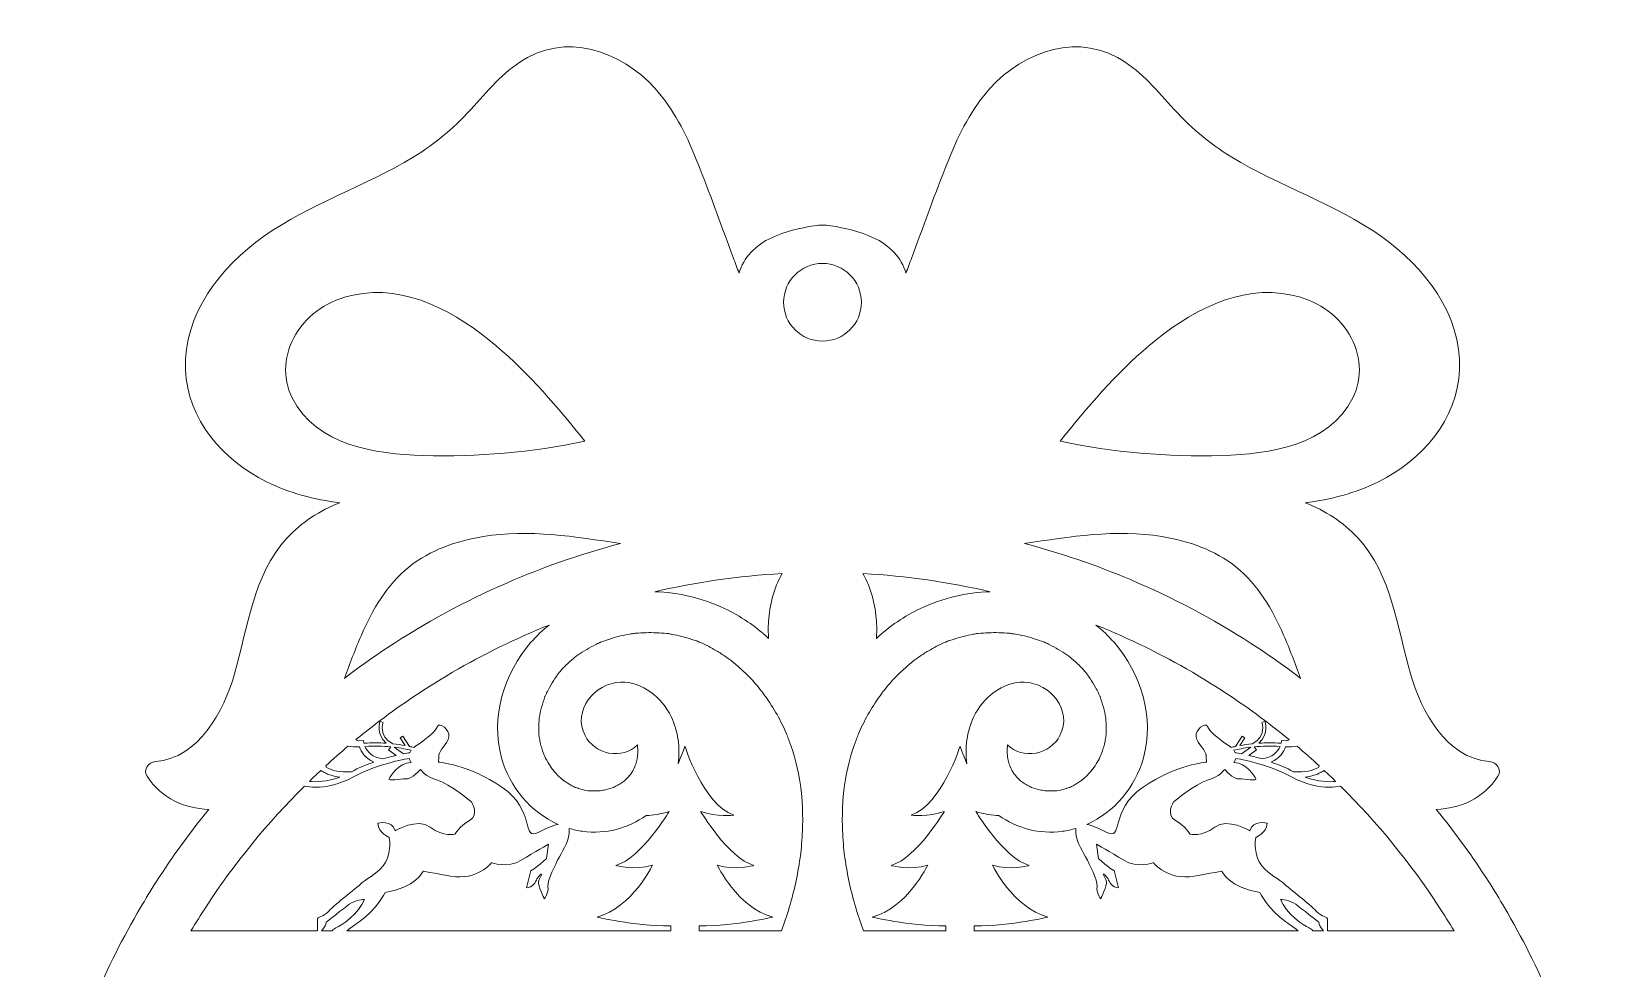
# Model space of a CAD drawing. Extents: x 243 to 397, y -420 to -219.
# Drawn here: x 242.9 to 397.1, y -309.8 to -218.5 of the extents above; entities that cross this region are included whole.
import ezdxf

# ---------------------------------------------------------------- set-up
doc = ezdxf.new("R2010")
doc.units = 0
doc.header["$MEASUREMENT"] = 0
doc.layers.add('Layer 1', color=7, linetype='Continuous', lineweight=0)

msp = doc.modelspace()

# ---------------------------------------------------------------- linework, layer by layer
at = {"layer": 'Layer 1'}
for points, knots in [([(396.81, -336.61), (396.21, -329.21), (394.56, -322), (391.88, -315.09), (391.6, -314.37), (391.31, -313.65), (391.01, -312.94), (389.68, -309.81), (388.16, -306.79), (386.45, -303.88), (385.96, -303.04), (385.45, -302.21), (384.92, -301.38), (383.35, -298.94), (381.64, -296.58), (379.8, -294.32), (382.16, -294.24), (384.4, -293.27), (385.81, -291.09), (386.23, -290.44), (385.67, -289.72), (385, -289.66), (380.75, -289.32), (378.34, -284.75), (377.3, -281.12), (375.98, -276.58), (375.5, -271.52), (372.18, -267.88), (370.73, -266.3), (368.96, -265.2), (367.03, -264.44), (369.5, -264.12), (371.91, -263.52), (374.17, -262.39), (378.37, -260.31), (381.89, -256.32), (382.07, -251.45), (382.28, -246.07), (378.65, -241.46), (374.47, -238.5), (369.95, -235.3), (364.6, -233.61), (359.88, -230.76), (357.62, -229.38), (355.71, -227.71), (353.94, -225.75), (352.39, -224.01), (350.82, -222.17), (348.75, -221.04), (344.11, -218.52), (338.75, -220.9), (335.71, -224.76), (334.02, -226.91), (332.9, -229.39), (331.92, -231.92), (330.81, -234.77), (329.77, -237.66), (328.7, -240.54), (328.51, -241.05), (328.32, -241.56), (328.13, -242.07), (327.72, -240.55), (326.52, -239.31), (324.95, -238.6), (323.65, -238.02), (322.2, -237.65), (320.8, -237.44), (320.54, -237.4), (320.27, -237.38), (320, -237.38), (319.73, -237.38), (319.46, -237.4), (319.2, -237.44), (317.8, -237.65), (316.35, -238.02), (315.05, -238.6), (313.48, -239.31), (312.28, -240.55), (311.87, -242.07), (311.68, -241.56), (311.49, -241.05), (311.3, -240.54), (310.23, -237.66), (309.19, -234.77), (308.08, -231.92), (307.1, -229.39), (305.98, -226.91), (304.29, -224.76), (301.25, -220.9), (295.89, -218.52), (291.25, -221.04), (289.18, -222.17), (287.61, -224.01), (286.06, -225.75), (284.29, -227.71), (282.38, -229.38), (280.12, -230.76), (275.4, -233.61), (270.05, -235.3), (265.53, -238.5), (261.35, -241.46), (257.72, -246.07), (257.93, -251.45), (258.11, -256.32), (261.63, -260.31), (265.83, -262.39), (268.09, -263.52), (270.5, -264.12), (272.97, -264.44), (271.04, -265.2), (269.27, -266.3), (267.82, -267.88), (264.5, -271.52), (264.02, -276.58), (262.71, -281.12), (261.66, -284.75), (259.25, -289.32), (255, -289.66), (254.33, -289.72), (253.77, -290.44), (254.19, -291.09), (255.6, -293.27), (257.84, -294.24), (260.2, -294.32), (258.36, -296.58), (256.65, -298.94), (255.08, -301.38), (254.55, -302.21), (254.04, -303.04), (253.55, -303.88), (251.84, -306.79), (250.32, -309.81), (248.99, -312.94), (248.69, -313.65), (248.4, -314.37), (248.12, -315.09), (245.44, -322), (243.79, -329.21), (243.19, -336.61), (243.02, -338.71), (242.94, -340.82), (242.94, -342.94), (242.94, -352.56), (244.68, -361.92), (248.12, -370.78), (248.4, -371.5), (248.69, -372.22), (248.99, -372.93), (252.87, -382.11), (258.43, -390.35), (265.51, -397.43), (272.58, -404.5), (280.83, -410.06), (290, -413.94), (299.51, -417.96), (309.6, -420), (320, -420), (330.4, -420), (340.49, -417.96), (350, -413.94), (359.17, -410.06), (367.42, -404.5), (374.49, -397.43), (381.57, -390.35), (387.13, -382.11), (391.01, -372.93), (391.31, -372.22), (391.6, -371.5), (391.88, -370.78), (395.32, -361.92), (397.06, -352.56), (397.06, -342.94), (397.06, -340.82), (396.98, -338.71), (396.81, -336.61)], [0, 0, 0, 0, 1, 1, 1, 2, 2, 2, 3, 3, 3, 4, 4, 4, 5, 5, 5, 6, 6, 6, 7, 7, 7, 8, 8, 8, 9, 9, 9, 10, 10, 10, 11, 11, 11, 12, 12, 12, 13, 13, 13, 14, 14, 14, 15, 15, 15, 16, 16, 16, 17, 17, 17, 18, 18, 18, 19, 19, 19, 20, 20, 20, 21, 21, 21, 22, 22, 22, 23, 23, 23, 24, 24, 24, 25, 25, 25, 26, 26, 26, 27, 27, 27, 28, 28, 28, 29, 29, 29, 30, 30, 30, 31, 31, 31, 32, 32, 32, 33, 33, 33, 34, 34, 34, 35, 35, 35, 36, 36, 36, 37, 37, 37, 38, 38, 38, 39, 39, 39, 40, 40, 40, 41, 41, 41, 42, 42, 42, 43, 43, 43, 44, 44, 44, 45, 45, 45, 46, 46, 46, 47, 47, 47, 48, 48, 48, 49, 49, 49, 50, 50, 50, 51, 51, 51, 52, 52, 52, 53, 53, 53, 54, 54, 54, 55, 55, 55, 56, 56, 56, 57, 57, 57, 58, 58, 58, 58]), ([(320, -241.11), (322.09, -241.11), (323.79, -242.81), (323.79, -244.9), (323.79, -246.99), (322.09, -248.68), (320, -248.68), (317.91, -248.68), (316.21, -246.99), (316.21, -244.9), (316.21, -242.81), (317.91, -241.11), (320, -241.11)], [0, 0, 0, 0, 1, 1, 1, 2, 2, 2, 3, 3, 3, 4, 4, 4, 4]), ([(268.33, -254.22), (267.31, -252.22), (267.55, -249.91), (268.68, -248.01), (269.9, -245.96), (271.97, -244.68), (274.27, -244.19), (279.43, -243.08), (284.41, -245.92), (288.2, -249.14), (291.44, -251.88), (294.2, -255.12), (296.84, -258.43), (291.67, -259.52), (286.39, -260), (281.11, -259.83), (276.42, -259.68), (270.7, -258.9), (268.33, -254.22)], [0, 0, 0, 0, 1, 1, 1, 2, 2, 2, 3, 3, 3, 4, 4, 4, 5, 5, 5, 6, 6, 6, 6]), ([(351.8, -249.14), (355.59, -245.92), (360.57, -243.08), (365.73, -244.19), (368.03, -244.68), (370.1, -245.96), (371.32, -248.01), (372.45, -249.91), (372.69, -252.22), (371.67, -254.22), (369.3, -258.9), (363.58, -259.68), (358.89, -259.83), (353.61, -260), (348.33, -259.52), (343.16, -258.43), (345.8, -255.12), (348.56, -251.88), (351.8, -249.14)], [0, 0, 0, 0, 1, 1, 1, 2, 2, 2, 3, 3, 3, 4, 4, 4, 5, 5, 5, 6, 6, 6, 6]), ([(273.42, -281.55), (273.95, -280.12), (274.47, -278.69), (275.07, -277.33), (276.16, -274.84), (277.56, -272.42), (279.7, -270.7), (281.76, -269.04), (284.35, -268.15), (286.94, -267.73), (291.4, -267), (295.88, -267.74), (300.33, -268.41), (296.82, -269.33), (293.37, -270.5), (290, -271.93), (285.9, -273.66), (281.99, -275.73), (278.28, -278.12), (277.35, -278.73), (276.42, -279.35), (275.51, -280), (274.8, -280.5), (274.11, -281.02), (273.42, -281.55)], [0, 0, 0, 0, 1, 1, 1, 2, 2, 2, 3, 3, 3, 4, 4, 4, 5, 5, 5, 6, 6, 6, 7, 7, 7, 8, 8, 8, 8]), ([(364.49, -280), (363.58, -279.35), (362.65, -278.73), (361.72, -278.12), (358.01, -275.73), (354.1, -273.66), (350, -271.93), (346.63, -270.5), (343.18, -269.33), (339.67, -268.41), (344.12, -267.74), (348.6, -267), (353.06, -267.73), (355.65, -268.15), (358.24, -269.04), (360.3, -270.7), (362.44, -272.42), (363.84, -274.84), (364.93, -277.33), (365.53, -278.69), (366.05, -280.12), (366.58, -281.55), (365.89, -281.02), (365.2, -280.5), (364.49, -280)], [0, 0, 0, 0, 1, 1, 1, 2, 2, 2, 3, 3, 3, 4, 4, 4, 5, 5, 5, 6, 6, 6, 7, 7, 7, 8, 8, 8, 8]), ([(314.75, -277.66), (313.46, -276.48), (312.01, -275.48), (310.44, -274.73), (308.28, -273.71), (305.99, -273.17), (303.66, -273.11), (307.68, -272.17), (311.82, -271.57), (316.06, -271.34), (315.25, -272.76), (314.84, -274.42), (314.74, -276.03), (314.7, -276.57), (314.71, -277.12), (314.75, -277.66)], [0, 0, 0, 0, 1, 1, 1, 2, 2, 2, 3, 3, 3, 4, 4, 4, 5, 5, 5, 5]), ([(325.26, -276.03), (325.16, -274.42), (324.75, -272.76), (323.94, -271.34), (328.18, -271.57), (332.32, -272.17), (336.34, -273.11), (334.01, -273.17), (331.72, -273.71), (329.56, -274.73), (327.99, -275.48), (326.54, -276.48), (325.25, -277.66), (325.29, -277.12), (325.3, -276.57), (325.26, -276.03)], [0, 0, 0, 0, 1, 1, 1, 2, 2, 2, 3, 3, 3, 4, 4, 4, 5, 5, 5, 5]), ([(282.49, -286.24), (282.29, -286.68), (281.68, -287.28), (280.45, -288.08), (280.34, -288.15), (280.26, -288.22), (280.18, -288.28), (280.05, -288.26), (279.91, -288.22), (279.75, -288.19), (279.75, -288.19), (279.12, -287.17), (279.12, -287.17), (279.12, -287.17), (278.85, -287.34), (278.85, -287.34), (278.85, -287.34), (279.33, -288.11), (279.33, -288.11), (278.98, -288.04), (278.58, -287.98), (278.14, -287.93), (276.72, -287.19), (277.16, -285.9), (277.18, -285.85), (277.18, -285.85), (276.88, -285.74), (276.88, -285.74), (276.88, -285.75), (276.46, -286.98), (277.49, -287.87), (276.82, -287.83), (276.09, -287.82), (275.35, -287.88), (275.34, -287.87), (275.32, -287.87), (275.31, -287.86), (275.27, -287.72), (275.26, -287.61), (275.26, -287.6), (275.26, -287.6), (274.74, -287.63), (274.74, -287.63), (274.67, -287.59), (274.6, -287.56), (274.54, -287.52), (276.61, -285.82), (278.78, -284.23), (281.03, -282.77), (281.99, -282.14), (282.97, -281.54), (283.96, -280.96), (286.96, -279.21), (290.1, -277.67), (293.36, -276.36), (292.72, -276.87), (292.12, -277.43), (291.59, -278.04), (288.96, -281.08), (287.61, -285.35), (288.73, -289.31), (289.54, -292.17), (291.56, -294.6), (294.23, -295.78), (293.7, -295.9), (293.02, -296.19), (292.29, -296.57), (290.68, -297.41), (292.05, -294.4), (288.77, -292.16), (285.5, -289.92), (282.59, -289.72), (282.59, -289.72), (282.59, -289.72), (282.59, -289.52), (282.62, -289.02), (282.65, -288.52), (283.49, -287.98), (283.59, -287.24), (283.69, -286.51), (282.69, -285.81), (282.49, -286.24)], [0, 0, 0, 0, 1, 1, 1, 2, 2, 2, 3, 3, 3, 4, 4, 4, 5, 5, 5, 6, 6, 6, 7, 7, 7, 8, 8, 8, 9, 9, 9, 10, 10, 10, 11, 11, 11, 12, 12, 12, 13, 13, 13, 14, 14, 14, 15, 15, 15, 16, 16, 16, 17, 17, 17, 18, 18, 18, 19, 19, 19, 20, 20, 20, 21, 21, 21, 22, 22, 22, 23, 23, 23, 24, 24, 24, 25, 25, 25, 26, 26, 26, 27, 27, 27, 27]), ([(309.75, -299.75), (311.41, -300.32), (313.32, -299.79), (313.32, -299.79), (310.81, -299.06), (308.13, -294.52), (308.13, -294.52), (309.67, -295.09), (311.37, -294.88), (311.37, -294.88), (308.33, -293.83), (306.59, -288.15), (306.59, -288.15), (306.59, -288.15), (306.36, -288.89), (305.92, -289.89), (306.17, -288.33), (305.92, -286.71), (305.25, -285.28), (304.39, -283.46), (302.44, -281.84), (300.34, -281.92), (297.79, -282.02), (295.61, -284.66), (296.86, -287.13), (297.3, -288), (298.24, -288.67), (299.19, -288.83), (300.31, -289.02), (301.22, -288.74), (301.97, -288.04), (301.97, -288.07), (301.98, -288.13), (301.98, -288.18), (302, -288.48), (302, -288.78), (301.98, -289.08), (301.97, -289.13), (301.95, -289.34), (301.93, -289.41), (301.9, -289.57), (301.85, -289.74), (301.8, -289.9), (301.77, -290), (301.73, -290.1), (301.7, -290.2), (301.7, -290.21), (301.69, -290.21), (301.69, -290.22), (301.61, -290.37), (301.54, -290.52), (301.45, -290.66), (301.39, -290.76), (301.33, -290.86), (301.27, -290.95), (301.29, -290.91), (301.07, -291.17), (301.04, -291.21), (300.92, -291.33), (300.79, -291.45), (300.66, -291.57), (300.64, -291.57), (300.42, -291.75), (300.38, -291.77), (300.24, -291.86), (300.09, -291.95), (299.93, -292.03), (299.89, -292.05), (299.62, -292.17), (299.62, -292.18), (299.32, -292.29), (299.02, -292.38), (298.71, -292.44), (298.63, -292.46), (298.24, -292.51), (298.3, -292.51), (298.18, -292.51), (298.06, -292.53), (297.94, -292.53), (297.71, -292.53), (297.48, -292.52), (297.25, -292.51), (297.21, -292.51), (297.18, -292.51), (297.16, -292.51), (296.85, -292.46), (296.54, -292.39), (296.24, -292.29), (296.2, -292.28), (295.94, -292.18), (295.91, -292.18), (295.8, -292.13), (295.69, -292.07), (295.58, -292.02), (295.32, -291.88), (295.08, -291.71), (294.83, -291.55), (294.8, -291.53), (294.78, -291.52), (294.76, -291.5), (294.69, -291.44), (294.61, -291.38), (294.54, -291.32), (294.41, -291.2), (294.28, -291.08), (294.16, -290.95), (294.08, -290.86), (293.99, -290.78), (293.92, -290.69), (293.89, -290.66), (293.67, -290.39), (293.69, -290.42), (293.36, -289.97), (293.07, -289.48), (292.84, -288.97), (292.89, -289.06), (292.7, -288.56), (292.68, -288.5), (292.63, -288.33), (292.58, -288.15), (292.53, -287.98), (292.5, -287.87), (292.48, -287.75), (292.45, -287.63), (292.45, -287.6), (292.4, -287.25), (292.39, -287.26), (292.36, -286.91), (292.35, -286.55), (292.35, -286.2), (292.36, -286.04), (292.37, -285.87), (292.38, -285.7), (292.38, -285.64), (292.41, -285.41), (292.4, -285.4), (292.51, -284.69), (292.71, -283.99), (292.96, -283.32), (292.94, -283.38), (293.12, -282.97), (293.12, -282.96), (293.21, -282.78), (293.3, -282.6), (293.39, -282.43), (293.55, -282.13), (293.73, -281.85), (293.91, -281.57), (293.94, -281.52), (294.21, -281.17), (294.21, -281.15), (294.29, -281.06), (294.36, -280.97), (294.43, -280.88), (294.61, -280.67), (294.8, -280.47), (295, -280.28), (295.23, -280.04), (295.48, -279.82), (295.73, -279.6), (295.77, -279.57), (295.98, -279.41), (296, -279.4), (296.06, -279.35), (296.12, -279.31), (296.18, -279.26), (296.73, -278.88), (297.3, -278.55), (297.9, -278.26), (298.02, -278.2), (298.15, -278.14), (298.27, -278.08), (298.3, -278.07), (298.32, -278.06), (298.34, -278.05), (298.36, -278.04), (298.38, -278.03), (298.41, -278.02), (298.72, -277.91), (299.04, -277.79), (299.36, -277.69), (300, -277.49), (300.66, -277.33), (301.32, -277.22), (301.37, -277.21), (301.41, -277.21), (301.45, -277.2), (301.4, -277.21), (301.73, -277.17), (301.79, -277.16), (302.13, -277.13), (302.47, -277.11), (302.81, -277.1), (303.48, -277.08), (304.16, -277.12), (304.83, -277.18), (304.85, -277.18), (304.87, -277.18), (304.89, -277.18), (305.03, -277.2), (305.17, -277.22), (305.3, -277.25), (305.64, -277.31), (305.97, -277.38), (306.29, -277.46), (306.62, -277.54), (306.94, -277.64), (307.26, -277.75), (307.42, -277.8), (307.58, -277.86), (307.74, -277.91), (307.77, -277.93), (308, -278.02), (308.06, -278.04), (308.61, -278.28), (309.15, -278.56), (309.67, -278.87), (309.98, -279.05), (310.28, -279.24), (310.57, -279.45), (310.72, -279.55), (310.87, -279.65), (311.01, -279.76), (311.05, -279.78), (311.08, -279.8), (311.1, -279.82), (311.12, -279.83), (311.14, -279.85), (311.17, -279.88), (311.68, -280.29), (312.17, -280.72), (312.64, -281.19), (313.15, -281.7), (313.62, -282.24), (314.07, -282.8), (314.1, -282.83), (314.12, -282.85), (314.13, -282.87), (314.15, -282.89), (314.17, -282.92), (314.2, -282.96), (314.28, -283.09), (314.38, -283.21), (314.46, -283.33), (314.65, -283.6), (314.84, -283.88), (315.01, -284.16), (315.4, -284.77), (315.75, -285.4), (316.08, -286.05), (316.22, -286.35), (316.36, -286.66), (316.5, -286.96), (316.51, -287), (316.53, -287.04), (316.54, -287.06), (316.6, -287.23), (316.67, -287.4), (316.73, -287.57), (317.26, -288.99), (317.62, -290.46), (317.86, -291.95), (317.87, -292.02), (317.87, -292.08), (317.88, -292.11), (317.9, -292.25), (317.91, -292.38), (317.93, -292.51), (317.95, -292.73), (317.97, -292.95), (317.99, -293.17), (318.02, -293.54), (318.04, -293.91), (318.05, -294.28), (318.08, -295.09), (318.08, -295.91), (318.03, -296.72), (318, -297.5), (317.89, -298.57), (317.82, -299.06), (317.7, -299.91), (317.54, -300.75), (317.36, -301.59), (317.01, -303.14), (316.55, -304.66), (316.02, -306.16), (316.02, -306.16), (307.97, -306.16), (307.97, -306.16), (307.97, -306.16), (307.97, -305.67), (307.97, -305.67), (311.74, -305.67), (315.15, -304.82), (315.15, -304.82), (311.7, -303.89), (309.75, -299.75), (309.75, -299.75)], [0, 0, 0, 0, 1, 1, 1, 2, 2, 2, 3, 3, 3, 4, 4, 4, 5, 5, 5, 6, 6, 6, 7, 7, 7, 8, 8, 8, 9, 9, 9, 10, 10, 10, 11, 11, 11, 12, 12, 12, 13, 13, 13, 14, 14, 14, 15, 15, 15, 16, 16, 16, 17, 17, 17, 18, 18, 18, 19, 19, 19, 20, 20, 20, 21, 21, 21, 22, 22, 22, 23, 23, 23, 24, 24, 24, 25, 25, 25, 26, 26, 26, 27, 27, 27, 28, 28, 28, 29, 29, 29, 30, 30, 30, 31, 31, 31, 32, 32, 32, 33, 33, 33, 34, 34, 34, 35, 35, 35, 36, 36, 36, 37, 37, 37, 38, 38, 38, 39, 39, 39, 40, 40, 40, 41, 41, 41, 42, 42, 42, 43, 43, 43, 44, 44, 44, 45, 45, 45, 46, 46, 46, 47, 47, 47, 48, 48, 48, 49, 49, 49, 50, 50, 50, 51, 51, 51, 52, 52, 52, 53, 53, 53, 54, 54, 54, 55, 55, 55, 56, 56, 56, 57, 57, 57, 58, 58, 58, 59, 59, 59, 60, 60, 60, 61, 61, 61, 62, 62, 62, 63, 63, 63, 64, 64, 64, 65, 65, 65, 66, 66, 66, 67, 67, 67, 68, 68, 68, 69, 69, 69, 70, 70, 70, 71, 71, 71, 72, 72, 72, 73, 73, 73, 74, 74, 74, 75, 75, 75, 76, 76, 76, 77, 77, 77, 78, 78, 78, 79, 79, 79, 80, 80, 80, 81, 81, 81, 82, 82, 82, 83, 83, 83, 84, 84, 84, 85, 85, 85, 86, 86, 86, 87, 87, 87, 88, 88, 88, 89, 89, 89, 90, 90, 90, 91, 91, 91, 92, 92, 92, 93, 93, 93, 94, 94, 94, 95, 95, 95, 96, 96, 96, 97, 97, 97, 98, 98, 98, 99, 99, 99, 99]), ([(334.08, -289.89), (333.64, -288.89), (333.41, -288.15), (333.41, -288.15), (333.41, -288.15), (331.67, -293.83), (328.63, -294.88), (328.63, -294.88), (330.33, -295.09), (331.87, -294.52), (331.87, -294.52), (329.19, -299.06), (326.68, -299.79), (326.68, -299.79), (328.59, -300.32), (330.25, -299.75), (330.25, -299.75), (328.3, -303.89), (324.85, -304.82), (324.85, -304.82), (328.26, -305.67), (332.03, -305.67), (332.03, -305.67), (332.03, -306.16), (332.03, -306.16), (332.03, -306.16), (323.98, -306.16), (323.98, -306.16), (323.45, -304.66), (322.99, -303.14), (322.64, -301.59), (322.46, -300.75), (322.3, -299.91), (322.18, -299.06), (322.11, -298.57), (322, -297.5), (321.97, -296.72), (321.92, -295.91), (321.92, -295.09), (321.95, -294.28), (321.96, -293.91), (321.98, -293.54), (322.01, -293.17), (322.03, -292.95), (322.05, -292.73), (322.07, -292.51), (322.09, -292.38), (322.1, -292.25), (322.12, -292.11), (322.13, -292.08), (322.13, -292.02), (322.14, -291.95), (322.38, -290.46), (322.74, -288.99), (323.27, -287.57), (323.33, -287.4), (323.4, -287.23), (323.46, -287.06), (323.47, -287.04), (323.49, -287), (323.5, -286.96), (323.64, -286.66), (323.78, -286.35), (323.92, -286.05), (324.25, -285.4), (324.6, -284.77), (324.99, -284.16), (325.16, -283.88), (325.35, -283.6), (325.54, -283.33), (325.63, -283.21), (325.72, -283.09), (325.8, -282.96), (325.83, -282.92), (325.85, -282.89), (325.87, -282.87), (325.88, -282.85), (325.9, -282.83), (325.93, -282.8), (326.38, -282.24), (326.85, -281.7), (327.36, -281.19), (327.83, -280.72), (328.32, -280.29), (328.83, -279.88), (328.86, -279.85), (328.88, -279.83), (328.9, -279.82), (328.92, -279.8), (328.95, -279.78), (328.99, -279.76), (329.13, -279.65), (329.28, -279.55), (329.43, -279.45), (329.72, -279.24), (330.02, -279.05), (330.33, -278.87), (330.85, -278.56), (331.39, -278.28), (331.94, -278.04), (332, -278.02), (332.23, -277.93), (332.26, -277.91), (332.42, -277.86), (332.58, -277.8), (332.74, -277.75), (333.06, -277.64), (333.38, -277.54), (333.71, -277.46), (334.03, -277.38), (334.36, -277.31), (334.7, -277.25), (334.83, -277.22), (334.97, -277.2), (335.11, -277.18), (335.13, -277.18), (335.15, -277.18), (335.17, -277.18), (335.84, -277.12), (336.52, -277.08), (337.19, -277.1), (337.53, -277.11), (337.87, -277.13), (338.21, -277.16), (338.27, -277.17), (338.6, -277.21), (338.55, -277.2), (338.59, -277.21), (338.63, -277.21), (338.68, -277.22), (339.34, -277.33), (340, -277.49), (340.64, -277.69), (340.96, -277.79), (341.28, -277.91), (341.59, -278.02), (341.62, -278.03), (341.64, -278.04), (341.66, -278.05), (341.68, -278.06), (341.7, -278.07), (341.73, -278.08), (341.85, -278.14), (341.98, -278.2), (342.1, -278.26), (342.7, -278.55), (343.27, -278.88), (343.82, -279.26), (343.88, -279.31), (343.94, -279.35), (344, -279.4), (344.02, -279.41), (344.23, -279.57), (344.27, -279.6), (344.52, -279.82), (344.77, -280.04), (345, -280.28), (345.2, -280.47), (345.39, -280.67), (345.57, -280.88), (345.64, -280.97), (345.71, -281.06), (345.79, -281.15), (345.79, -281.17), (346.06, -281.52), (346.09, -281.57), (346.27, -281.85), (346.45, -282.13), (346.61, -282.43), (346.7, -282.6), (346.8, -282.78), (346.88, -282.96), (346.88, -282.97), (347.06, -283.38), (347.04, -283.32), (347.29, -283.99), (347.49, -284.69), (347.6, -285.4), (347.6, -285.41), (347.62, -285.64), (347.62, -285.7), (347.63, -285.87), (347.64, -286.04), (347.65, -286.2), (347.65, -286.55), (347.64, -286.91), (347.61, -287.26), (347.6, -287.25), (347.55, -287.6), (347.55, -287.63), (347.52, -287.75), (347.5, -287.87), (347.47, -287.98), (347.42, -288.15), (347.38, -288.33), (347.32, -288.5), (347.3, -288.56), (347.11, -289.06), (347.16, -288.97), (346.93, -289.48), (346.65, -289.97), (346.31, -290.42), (346.33, -290.39), (346.11, -290.66), (346.08, -290.69), (346.01, -290.78), (345.92, -290.86), (345.84, -290.95), (345.72, -291.08), (345.59, -291.2), (345.46, -291.32), (345.39, -291.38), (345.31, -291.44), (345.24, -291.5), (345.22, -291.52), (345.2, -291.53), (345.17, -291.55), (344.92, -291.71), (344.68, -291.88), (344.42, -292.02), (344.31, -292.07), (344.2, -292.13), (344.09, -292.18), (344.06, -292.18), (343.8, -292.28), (343.76, -292.29), (343.46, -292.39), (343.15, -292.46), (342.84, -292.51), (342.82, -292.51), (342.79, -292.51), (342.76, -292.51), (342.52, -292.52), (342.29, -292.53), (342.06, -292.53), (341.94, -292.53), (341.82, -292.51), (341.7, -292.51), (341.76, -292.51), (341.37, -292.46), (341.29, -292.44), (340.98, -292.38), (340.68, -292.29), (340.38, -292.18), (340.38, -292.17), (340.11, -292.05), (340.07, -292.03), (339.91, -291.95), (339.76, -291.86), (339.62, -291.77), (339.58, -291.75), (339.36, -291.57), (339.34, -291.57), (339.21, -291.45), (339.08, -291.33), (338.96, -291.21), (338.93, -291.17), (338.72, -290.91), (338.73, -290.95), (338.67, -290.86), (338.61, -290.76), (338.55, -290.66), (338.46, -290.52), (338.39, -290.37), (338.31, -290.22), (338.31, -290.21), (338.3, -290.21), (338.3, -290.2), (338.27, -290.1), (338.23, -290), (338.2, -289.9), (338.15, -289.74), (338.1, -289.57), (338.07, -289.41), (338.05, -289.34), (338.03, -289.13), (338.02, -289.08), (338, -288.78), (338, -288.48), (338.02, -288.18), (338.02, -288.13), (338.03, -288.07), (338.04, -288.04), (338.78, -288.74), (339.69, -289.02), (340.81, -288.83), (341.76, -288.67), (342.7, -288), (343.14, -287.13), (344.39, -284.66), (342.21, -282.02), (339.66, -281.92), (337.56, -281.84), (335.61, -283.46), (334.75, -285.28), (334.08, -286.71), (333.83, -288.33), (334.08, -289.89)], [0, 0, 0, 0, 1, 1, 1, 2, 2, 2, 3, 3, 3, 4, 4, 4, 5, 5, 5, 6, 6, 6, 7, 7, 7, 8, 8, 8, 9, 9, 9, 10, 10, 10, 11, 11, 11, 12, 12, 12, 13, 13, 13, 14, 14, 14, 15, 15, 15, 16, 16, 16, 17, 17, 17, 18, 18, 18, 19, 19, 19, 20, 20, 20, 21, 21, 21, 22, 22, 22, 23, 23, 23, 24, 24, 24, 25, 25, 25, 26, 26, 26, 27, 27, 27, 28, 28, 28, 29, 29, 29, 30, 30, 30, 31, 31, 31, 32, 32, 32, 33, 33, 33, 34, 34, 34, 35, 35, 35, 36, 36, 36, 37, 37, 37, 38, 38, 38, 39, 39, 39, 40, 40, 40, 41, 41, 41, 42, 42, 42, 43, 43, 43, 44, 44, 44, 45, 45, 45, 46, 46, 46, 47, 47, 47, 48, 48, 48, 49, 49, 49, 50, 50, 50, 51, 51, 51, 52, 52, 52, 53, 53, 53, 54, 54, 54, 55, 55, 55, 56, 56, 56, 57, 57, 57, 58, 58, 58, 59, 59, 59, 60, 60, 60, 61, 61, 61, 62, 62, 62, 63, 63, 63, 64, 64, 64, 65, 65, 65, 66, 66, 66, 67, 67, 67, 68, 68, 68, 69, 69, 69, 70, 70, 70, 71, 71, 71, 72, 72, 72, 73, 73, 73, 74, 74, 74, 75, 75, 75, 76, 76, 76, 77, 77, 77, 78, 78, 78, 79, 79, 79, 80, 80, 80, 81, 81, 81, 82, 82, 82, 83, 83, 83, 84, 84, 84, 85, 85, 85, 86, 86, 86, 87, 87, 87, 88, 88, 88, 89, 89, 89, 90, 90, 90, 91, 91, 91, 92, 92, 92, 93, 93, 93, 94, 94, 94, 95, 95, 95, 96, 96, 96, 97, 97, 97, 98, 98, 98, 99, 99, 99, 99]), ([(357.38, -289.02), (357.41, -289.52), (357.41, -289.72), (357.41, -289.72), (357.41, -289.72), (354.5, -289.92), (351.23, -292.16), (347.95, -294.4), (349.32, -297.41), (347.72, -296.57), (346.98, -296.19), (346.3, -295.9), (345.77, -295.78), (348.44, -294.6), (350.46, -292.17), (351.27, -289.31), (352.39, -285.35), (351.04, -281.08), (348.41, -278.04), (347.88, -277.43), (347.28, -276.87), (346.64, -276.36), (349.9, -277.67), (353.04, -279.21), (356.04, -280.96), (357.03, -281.54), (358.01, -282.14), (358.97, -282.77), (361.22, -284.23), (363.39, -285.82), (365.46, -287.52), (365.4, -287.56), (365.33, -287.59), (365.26, -287.63), (365.26, -287.63), (364.74, -287.6), (364.74, -287.6), (364.74, -287.61), (364.73, -287.72), (364.69, -287.86), (364.68, -287.87), (364.66, -287.87), (364.65, -287.88), (363.91, -287.82), (363.18, -287.83), (362.51, -287.87), (363.54, -286.98), (363.12, -285.75), (363.12, -285.74), (363.12, -285.74), (362.82, -285.85), (362.82, -285.85), (362.84, -285.9), (363.28, -287.19), (361.86, -287.93), (361.42, -287.98), (361.02, -288.04), (360.67, -288.11), (360.67, -288.11), (361.15, -287.34), (361.15, -287.34), (361.15, -287.34), (360.88, -287.17), (360.88, -287.17), (360.88, -287.17), (360.25, -288.19), (360.25, -288.19), (360.09, -288.22), (359.95, -288.26), (359.82, -288.28), (359.74, -288.22), (359.66, -288.15), (359.55, -288.08), (358.32, -287.28), (357.71, -286.68), (357.51, -286.24), (357.31, -285.81), (356.31, -286.51), (356.41, -287.24), (356.51, -287.98), (357.35, -288.52), (357.38, -289.02)], [0, 0, 0, 0, 1, 1, 1, 2, 2, 2, 3, 3, 3, 4, 4, 4, 5, 5, 5, 6, 6, 6, 7, 7, 7, 8, 8, 8, 9, 9, 9, 10, 10, 10, 11, 11, 11, 12, 12, 12, 13, 13, 13, 14, 14, 14, 15, 15, 15, 16, 16, 16, 17, 17, 17, 18, 18, 18, 19, 19, 19, 20, 20, 20, 21, 21, 21, 22, 22, 22, 23, 23, 23, 24, 24, 24, 25, 25, 25, 26, 26, 26, 27, 27, 27, 27]), ([(271.67, -290.24), (271.64, -290.22), (271.61, -290.16), (271.59, -290.08), (272.3, -289.43), (273.03, -288.79), (273.76, -288.17), (274.1, -288.22), (274.47, -288.24), (274.87, -288.22), (275.05, -288.71), (275.43, -289.36), (276.27, -289.71), (275.57, -289.96), (274.82, -290.27), (274.09, -290.66), (272.99, -290.73), (272.22, -290.54), (271.67, -290.24)], [0, 0, 0, 0, 1, 1, 1, 2, 2, 2, 3, 3, 3, 4, 4, 4, 5, 5, 5, 6, 6, 6, 6]), ([(275.42, -288.19), (276.31, -288.12), (277.17, -288.15), (277.93, -288.23), (277.93, -288.23), (277.72, -288.53), (277.72, -288.53), (277.72, -288.53), (278.47, -289.06), (278.47, -289.06), (278.09, -289.15), (277.68, -289.26), (277.23, -289.39), (276.11, -289.29), (275.63, -288.67), (275.42, -288.19)], [0, 0, 0, 0, 1, 1, 1, 2, 2, 2, 3, 3, 3, 4, 4, 4, 5, 5, 5, 5]), ([(362.28, -288.53), (362.28, -288.53), (362.07, -288.23), (362.07, -288.23), (362.83, -288.15), (363.69, -288.12), (364.58, -288.19), (364.37, -288.67), (363.89, -289.29), (362.77, -289.39), (362.32, -289.26), (361.91, -289.15), (361.53, -289.06), (361.53, -289.06), (362.28, -288.53), (362.28, -288.53)], [0, 0, 0, 0, 1, 1, 1, 2, 2, 2, 3, 3, 3, 4, 4, 4, 5, 5, 5, 5]), ([(365.13, -288.22), (365.53, -288.24), (365.9, -288.22), (366.24, -288.17), (366.97, -288.79), (367.7, -289.43), (368.41, -290.08), (368.39, -290.16), (368.36, -290.22), (368.33, -290.24), (367.78, -290.54), (367.01, -290.73), (365.91, -290.66), (365.18, -290.27), (364.43, -289.96), (363.73, -289.71), (364.57, -289.36), (364.95, -288.71), (365.13, -288.22)], [0, 0, 0, 0, 1, 1, 1, 2, 2, 2, 3, 3, 3, 4, 4, 4, 5, 5, 5, 6, 6, 6, 6]), ([(259.93, -303.81), (262.71, -299.56), (265.93, -295.62), (269.52, -292.06), (269.79, -292.11), (270.16, -292.16), (270.62, -292.16), (271.53, -292.16), (272.8, -291.95), (274.29, -291.16), (276.39, -290.04), (278.63, -289.54), (279.74, -289.35), (279.79, -289.6), (279.91, -289.75), (279.91, -289.75), (278.64, -289.75), (277.91, -291.12), (277.77, -291.36), (277.64, -291.59), (278.81, -291.32), (279.41, -291.36), (280.01, -291.39), (280.82, -290.42), (280.82, -290.42), (280.82, -290.42), (281.35, -291.19), (282.49, -291.49), (283.62, -291.79), (285.8, -293.6), (285.8, -293.6), (285.8, -293.6), (286.6, -294.84), (285.6, -295.4), (284.59, -295.97), (284.19, -296.74), (284.19, -296.74), (284.19, -296.74), (283.06, -297.04), (281.78, -296.07), (280.51, -295.1), (278.37, -296.41), (278.37, -296.41), (278.07, -295.3), (276.67, -295.67), (276.67, -295.67), (276.74, -296.68), (277.77, -297.04), (277.77, -297.04), (277.77, -297.04), (278.07, -298.28), (277.44, -299.42), (276.8, -300.55), (275.83, -300.89), (275.16, -301.46), (274.49, -302.03), (272.19, -303.86), (271.79, -304.33), (271.38, -304.8), (270.75, -304.77), (270.78, -305.1), (270.8, -305.32), (270.8, -305.84), (270.79, -306.16), (270.79, -306.16), (258.46, -306.16), (258.46, -306.16), (258.94, -305.37), (259.43, -304.59), (259.93, -303.81)], [0, 0, 0, 0, 1, 1, 1, 2, 2, 2, 3, 3, 3, 4, 4, 4, 5, 5, 5, 6, 6, 6, 7, 7, 7, 8, 8, 8, 9, 9, 9, 10, 10, 10, 11, 11, 11, 12, 12, 12, 13, 13, 13, 14, 14, 14, 15, 15, 15, 16, 16, 16, 17, 17, 17, 18, 18, 18, 19, 19, 19, 20, 20, 20, 21, 21, 21, 22, 22, 22, 23, 23, 23, 23]), ([(278.27, -288.27), (278.94, -288.35), (279.51, -288.46), (279.93, -288.55), (279.86, -288.64), (279.82, -288.72), (279.79, -288.8), (279.61, -288.83), (279.41, -288.86), (279.18, -288.91), (279.18, -288.91), (278.27, -288.27), (278.27, -288.27)], [0, 0, 0, 0, 1, 1, 1, 2, 2, 2, 3, 3, 3, 4, 4, 4, 4]), ([(381.54, -306.16), (381.54, -306.16), (369.21, -306.16), (369.21, -306.16), (369.2, -305.84), (369.2, -305.32), (369.22, -305.1), (369.25, -304.77), (368.62, -304.8), (368.21, -304.33), (367.81, -303.86), (365.51, -302.03), (364.84, -301.46), (364.17, -300.89), (363.2, -300.55), (362.56, -299.42), (361.93, -298.28), (362.23, -297.04), (362.23, -297.04), (362.23, -297.04), (363.26, -296.68), (363.33, -295.67), (363.33, -295.67), (361.93, -295.3), (361.63, -296.41), (361.63, -296.41), (359.49, -295.1), (358.22, -296.07), (356.94, -297.04), (355.81, -296.74), (355.81, -296.74), (355.81, -296.74), (355.41, -295.97), (354.4, -295.4), (353.4, -294.84), (354.2, -293.6), (354.2, -293.6), (354.2, -293.6), (356.38, -291.79), (357.51, -291.49), (358.65, -291.19), (359.19, -290.42), (359.19, -290.42), (359.19, -290.42), (359.99, -291.39), (360.59, -291.36), (361.19, -291.32), (362.36, -291.59), (362.23, -291.36), (362.09, -291.12), (361.36, -289.75), (360.09, -289.75), (360.09, -289.75), (360.21, -289.6), (360.26, -289.35), (361.37, -289.54), (363.61, -290.04), (365.71, -291.16), (367.2, -291.95), (368.47, -292.16), (369.38, -292.16), (369.84, -292.16), (370.21, -292.11), (370.48, -292.06), (374.07, -295.62), (377.29, -299.56), (380.07, -303.81), (380.57, -304.59), (381.06, -305.37), (381.54, -306.16)], [0, 0, 0, 0, 1, 1, 1, 2, 2, 2, 3, 3, 3, 4, 4, 4, 5, 5, 5, 6, 6, 6, 7, 7, 7, 8, 8, 8, 9, 9, 9, 10, 10, 10, 11, 11, 11, 12, 12, 12, 13, 13, 13, 14, 14, 14, 15, 15, 15, 16, 16, 16, 17, 17, 17, 18, 18, 18, 19, 19, 19, 20, 20, 20, 21, 21, 21, 22, 22, 22, 23, 23, 23, 23]), ([(361.73, -288.27), (361.73, -288.27), (360.82, -288.91), (360.82, -288.91), (360.59, -288.86), (360.39, -288.83), (360.22, -288.8), (360.18, -288.72), (360.14, -288.64), (360.07, -288.55), (360.49, -288.46), (361.06, -288.35), (361.73, -288.27)], [0, 0, 0, 0, 1, 1, 1, 2, 2, 2, 3, 3, 3, 4, 4, 4, 4]), ([(271.12, -290.52), (271.21, -290.58), (271.3, -290.65), (271.41, -290.7), (271.43, -290.71), (271.44, -290.73), (271.46, -290.74), (271.46, -290.74), (271.46, -290.73), (271.46, -290.73), (271.86, -290.94), (272.35, -291.1), (272.96, -291.17), (271.68, -291.65), (270.65, -291.66), (270, -291.59), (270.37, -291.23), (270.74, -290.87), (271.12, -290.52)], [0, 0, 0, 0, 1, 1, 1, 2, 2, 2, 3, 3, 3, 4, 4, 4, 5, 5, 5, 6, 6, 6, 6]), ([(368.54, -290.73), (368.54, -290.73), (368.54, -290.74), (368.54, -290.74), (368.56, -290.73), (368.57, -290.71), (368.59, -290.7), (368.7, -290.65), (368.79, -290.58), (368.88, -290.52), (369.26, -290.87), (369.63, -291.23), (370, -291.59), (369.35, -291.66), (368.32, -291.65), (367.04, -291.17), (367.65, -291.1), (368.14, -290.94), (368.54, -290.73)], [0, 0, 0, 0, 1, 1, 1, 2, 2, 2, 3, 3, 3, 4, 4, 4, 5, 5, 5, 6, 6, 6, 6]), ([(274.86, -305.27), (276.53, -304.1), (277.4, -302.43), (277.4, -302.43), (280.31, -301.96), (281.08, -300.35), (281.08, -300.35), (281.08, -300.35), (281.08, -300.35), (283.76, -300.82), (286.43, -301.29), (287.74, -299.52), (287.74, -299.52), (287.74, -299.52), (289.31, -300.09), (290.65, -299.28), (291.98, -298.48), (293.29, -297.71), (293.29, -297.71), (293.29, -297.71), (293.12, -299.12), (293.12, -299.12), (293.12, -299.12), (293.12, -299.12), (292.49, -299.65), (291.85, -300.19), (291.58, -300.29), (291.58, -300.29), (291.58, -300.29), (291.15, -301.96), (291.15, -301.96), (291.75, -301.96), (292.05, -301.39), (292.18, -301.09), (292.32, -300.79), (292.65, -300.62), (292.65, -300.62), (292.65, -300.62), (292.39, -301.12), (292.32, -301.39), (292.25, -301.66), (292.89, -303.03), (292.89, -303.03), (292.89, -303.03), (293.36, -302.46), (293.25, -301.83), (293.15, -301.19), (293.96, -299.75), (294.36, -298.95), (294.76, -298.15), (295.4, -297.31), (295.33, -296.31), (295.33, -296.26), (295.32, -296.22), (295.31, -296.18), (295.74, -296.3), (296.18, -296.4), (296.63, -296.46), (298.85, -296.76), (301.09, -296.18), (302.82, -294.91), (303.44, -294.9), (304.27, -294.81), (305.05, -294.52), (305.05, -294.52), (302.37, -299.06), (299.86, -299.79), (299.86, -299.79), (301.76, -300.32), (303.43, -299.75), (303.43, -299.75), (301.48, -303.89), (298.03, -304.82), (298.03, -304.82), (301.44, -305.67), (305.21, -305.67), (305.21, -305.67), (305.21, -306.16), (305.21, -306.16), (305.21, -306.16), (273.65, -306.16), (273.65, -306.16), (273.95, -305.93), (274.34, -305.64), (274.86, -305.27)], [0, 0, 0, 0, 1, 1, 1, 2, 2, 2, 3, 3, 3, 4, 4, 4, 5, 5, 5, 6, 6, 6, 7, 7, 7, 8, 8, 8, 9, 9, 9, 10, 10, 10, 11, 11, 11, 12, 12, 12, 13, 13, 13, 14, 14, 14, 15, 15, 15, 16, 16, 16, 17, 17, 17, 18, 18, 18, 19, 19, 19, 20, 20, 20, 21, 21, 21, 22, 22, 22, 23, 23, 23, 24, 24, 24, 25, 25, 25, 26, 26, 26, 27, 27, 27, 28, 28, 28, 28]), ([(334.79, -305.67), (338.56, -305.67), (341.97, -304.82), (341.97, -304.82), (338.52, -303.89), (336.57, -299.75), (336.57, -299.75), (338.24, -300.32), (340.14, -299.79), (340.14, -299.79), (337.63, -299.06), (334.95, -294.52), (334.95, -294.52), (335.73, -294.81), (336.56, -294.9), (337.18, -294.91), (338.91, -296.18), (341.15, -296.76), (343.37, -296.46), (343.82, -296.4), (344.26, -296.3), (344.69, -296.18), (344.68, -296.22), (344.67, -296.26), (344.67, -296.31), (344.6, -297.31), (345.24, -298.15), (345.64, -298.95), (346.04, -299.75), (346.85, -301.19), (346.75, -301.83), (346.64, -302.46), (347.11, -303.03), (347.11, -303.03), (347.11, -303.03), (347.75, -301.66), (347.68, -301.39), (347.61, -301.12), (347.35, -300.62), (347.35, -300.62), (347.35, -300.62), (347.68, -300.79), (347.82, -301.09), (347.95, -301.39), (348.25, -301.96), (348.85, -301.96), (348.85, -301.96), (348.42, -300.29), (348.42, -300.29), (348.42, -300.29), (348.15, -300.19), (347.51, -299.65), (346.88, -299.12), (346.88, -299.12), (346.88, -299.12), (346.88, -299.12), (346.71, -297.71), (346.71, -297.71), (346.71, -297.71), (348.02, -298.48), (349.35, -299.28), (350.69, -300.09), (352.26, -299.52), (352.26, -299.52), (352.26, -299.52), (353.57, -301.29), (356.24, -300.82), (358.92, -300.35), (358.92, -300.35), (358.92, -300.35), (358.92, -300.35), (359.69, -301.96), (362.6, -302.43), (362.6, -302.43), (363.47, -304.1), (365.14, -305.27), (365.66, -305.64), (366.05, -305.93), (366.35, -306.16), (366.35, -306.16), (334.79, -306.16), (334.79, -306.16), (334.79, -306.16), (334.79, -305.67), (334.79, -305.67)], [0, 0, 0, 0, 1, 1, 1, 2, 2, 2, 3, 3, 3, 4, 4, 4, 5, 5, 5, 6, 6, 6, 7, 7, 7, 8, 8, 8, 9, 9, 9, 10, 10, 10, 11, 11, 11, 12, 12, 12, 13, 13, 13, 14, 14, 14, 15, 15, 15, 16, 16, 16, 17, 17, 17, 18, 18, 18, 19, 19, 19, 20, 20, 20, 21, 21, 21, 22, 22, 22, 23, 23, 23, 24, 24, 24, 25, 25, 25, 26, 26, 26, 27, 27, 27, 28, 28, 28, 28]), ([(272.59, -305.87), (272.41, -305.94), (272.3, -306.04), (272.22, -306.16), (272.22, -306.16), (271.19, -306.16), (271.19, -306.16), (271.57, -305.79), (271.65, -305.3), (271.65, -305.3), (271.65, -305.3), (273.36, -303.97), (273.89, -303.56), (274.43, -303.16), (275.36, -303.1), (275.36, -303.1), (274.86, -304.47), (273.09, -305.67), (272.59, -305.87)], [0, 0, 0, 0, 1, 1, 1, 2, 2, 2, 3, 3, 3, 4, 4, 4, 5, 5, 5, 6, 6, 6, 6]), ([(364.64, -303.1), (364.64, -303.1), (365.57, -303.16), (366.11, -303.56), (366.64, -303.97), (368.35, -305.3), (368.35, -305.3), (368.35, -305.3), (368.43, -305.79), (368.81, -306.16), (368.81, -306.16), (367.78, -306.16), (367.78, -306.16), (367.7, -306.04), (367.59, -305.94), (367.41, -305.87), (366.91, -305.67), (365.14, -304.47), (364.64, -303.1)], [0, 0, 0, 0, 1, 1, 1, 2, 2, 2, 3, 3, 3, 4, 4, 4, 5, 5, 5, 6, 6, 6, 6])]:
    msp.add_open_spline(points, degree=3, knots=knots, dxfattribs=at)

doc.saveas('drawing.dxf')
